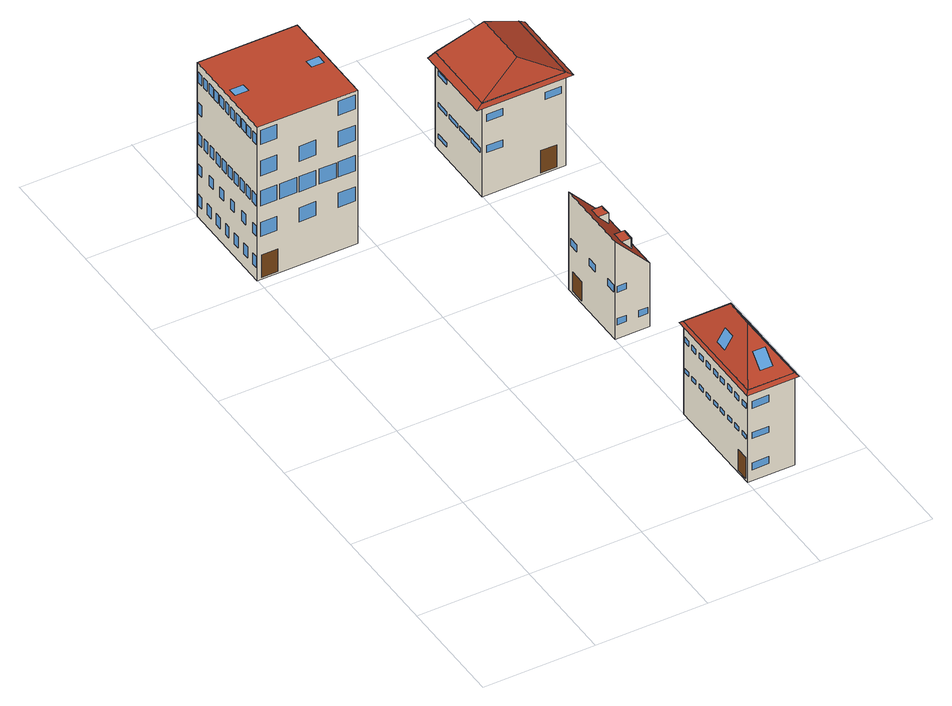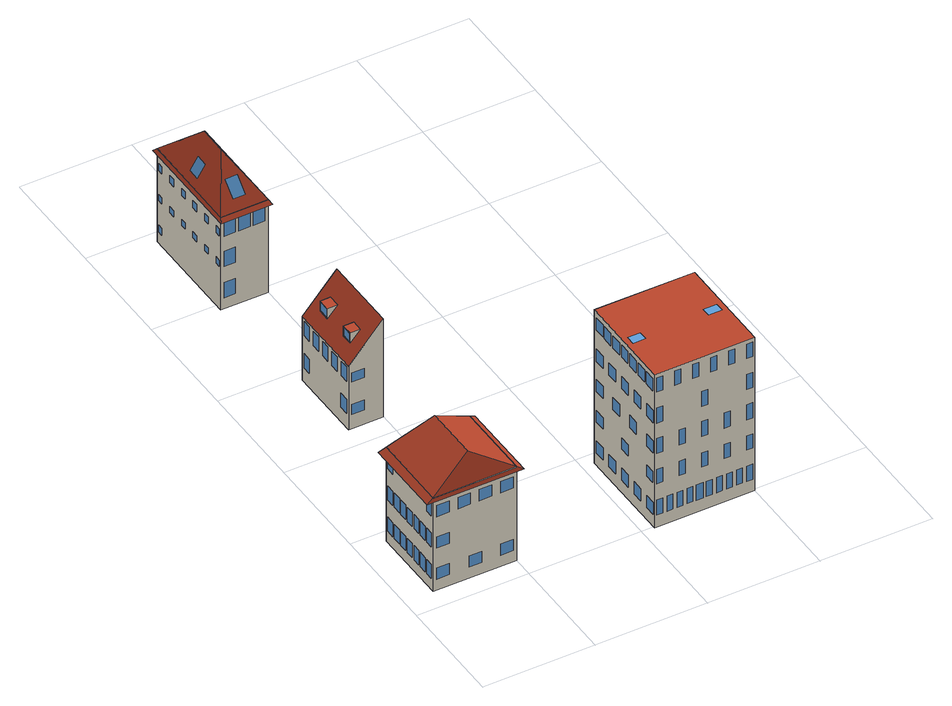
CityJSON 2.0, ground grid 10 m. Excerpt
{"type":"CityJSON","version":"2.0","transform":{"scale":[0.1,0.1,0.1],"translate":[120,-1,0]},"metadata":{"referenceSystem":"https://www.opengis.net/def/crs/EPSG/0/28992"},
"CityObjects":{
"building1":{"type":"Building","attributes":{"roofType":"Flat","yearOfConstruction":1961,"function":"Residential","storeysAboveGround":5},"geometry":[{"type":"MultiSurface","lod":"3","boundaries":[[[0,1,2,3]],[[4,5,6,7],[8,9,10,11],[12,13,14,15]],[[10,9,8,11]],[[14,13,12,15]],[[2,4,7,3],[16,17,18,19],[20,21,22,23],[24,25,26,27],[28,29,30,31],[32,33,34,35],[36,37,38,39],[40,41,42,43],[44,45,46,47],[48,49,50,51],[52,53,54,55],[56,57,58,59],[60,61,62,63],[64,65,66,67],[68,69,70,71]],[[18,17,16,19]],[[22,21,20,23]],[[26,25,24,27]],[[30,29,28,31]],[[34,33,32,35]],[[38,37,36,39]],[[42,41,40,43]],[[46,45,44,47]],[[50,49,48,51]],[[54,53,52,55]],[[58,57,56,59]],[[62,61,60,63]],[[66,65,64,67]],[[70,69,68,71]],[[1,5,4,2],[72,73,74,75],[76,77,78,79],[80,81,82,83],[84,85,86,87],[88,89,90,91],[92,93,94,95],[96,97,98,99],[100,101,102,103],[104,105,106,107],[108,109,110,111],[112,113,114,115],[116,117,118,119],[120,121,122,123],[124,125,126,127],[128,129,130,131],[132,133,134,135],[136,137,138,139],[140,141,142,143],[144,145,146,147],[148,149,150,151],[152,153,154,155],[156,157,158,159],[160,161,162,163],[164,165,166,167]],[[74,73,72,75]],[[78,77,76,79]],[[82,81,80,83]],[[86,85,84,87]],[[90,89,88,91]],[[94,93,92,95]],[[98,97,96,99]],[[102,101,100,103]],[[106,105,104,107]],[[110,109,108,111]],[[114,113,112,115]],[[118,117,116,119]],[[122,121,120,123]],[[126,125,124,127]],[[130,129,128,131]],[[134,133,132,135]],[[138,137,136,139]],[[142,141,140,143]],[[146,145,144,147]],[[150,149,148,151]],[[154,153,152,155]],[[158,157,156,159]],[[162,161,160,163]],[[166,165,164,167]],[[0,6,5,1],[168,169,170,171],[172,173,174,175],[176,177,178,179],[180,181,182,183],[184,185,186,187],[188,189,190,191],[192,193,194,195],[196,197,198,199],[200,201,202,203],[204,205,206,207],[208,209,210,211],[212,213,214,215],[216,217,218,219],[220,221,222,223],[224,225,226,227],[228,229,230,231],[232,233,234,235],[236,237,238,239],[240,241,242,243],[244,245,246,247],[248,249,250,251],[252,253,254,255],[256,257,258,259],[260,261,262,263],[264,265,266,267],[268,269,270,271],[272,273,274,275],[276,277,278,279],[280,281,282,283]],[[170,169,168,171]],[[174,173,172,175]],[[178,177,176,179]],[[182,181,180,183]],[[186,185,184,187]],[[190,189,188,191]],[[194,193,192,195]],[[198,197,196,199]],[[202,201,200,203]],[[206,205,204,207]],[[210,209,208,211]],[[214,213,212,215]],[[218,217,216,219]],[[222,221,220,223]],[[226,225,224,227]],[[230,229,228,231]],[[234,233,232,235]],[[238,237,236,239]],[[242,241,240,243]],[[246,245,244,247]],[[250,249,248,251]],[[254,253,252,255]],[[258,257,256,259]],[[262,261,260,263]],[[266,265,264,267]],[[270,269,268,271]],[[274,273,272,275]],[[278,277,276,279]],[[282,281,280,283]],[[3,7,6,0],[284,285,286,287],[288,289,290,291],[292,293,294,295],[296,297,298,299],[300,301,302,303],[304,305,306,307],[308,309,310,311],[312,313,314,315],[316,317,318,319],[320,321,322,323],[324,325,326,327],[328,329,330,331],[332,333,334,335],[336,337,338,339],[340,341,342,343],[344,345,346,347],[348,349,350,351],[352,353,354,355],[356,357,358,359],[360,361,362,363],[364,365,366,367],[368,369,370,371],[372,373,374,375],[376,377,378,379],[380,381,382,383],[384,385,386,387],[388,389,390,391],[392,393,394,395],[396,397,398,399],[400,401,402,403],[404,405,406,407],[408,409,410,411],[412,413,414,415],[416,417,418,419],[420,421,422,423]],[[286,285,284,287]],[[290,289,288,291]],[[294,293,292,295]],[[298,297,296,299]],[[302,301,300,303]],[[306,305,304,307]],[[310,309,308,311]],[[314,313,312,315]],[[318,317,316,319]],[[322,321,320,323]],[[326,325,324,327]],[[330,329,328,331]],[[334,333,332,335]],[[338,337,336,339]],[[342,341,340,343]],[[346,345,344,347]],[[350,349,348,351]],[[354,353,352,355]],[[358,357,356,359]],[[362,361,360,363]],[[366,365,364,367]],[[370,369,368,371]],[[374,373,372,375]],[[378,377,376,379]],[[382,381,380,383]],[[386,385,384,387]],[[390,389,388,391]],[[394,393,392,395]],[[398,397,396,399]],[[402,401,400,403]],[[406,405,404,407]],[[410,409,408,411]],[[414,413,412,415]],[[418,417,416,419]],[[422,421,420,423]]],"semantics":{"surfaces":[{"type":"GroundSurface"},{"type":"RoofSurface"},{"type":"Window"},{"type":"WallSurface"},{"type":"Door"}],"values":[0,1,2,2,3,4,2,2,2,2,2,2,2,2,2,2,2,2,2,3,2,2,2,2,2,2,2,2,2,2,2,2,2,2,2,2,2,2,2,2,2,2,2,2,3,2,2,2,2,2,2,2,2,2,2,2,2,2,2,2,2,2,2,2,2,2,2,2,2,2,2,2,2,2,3,2,2,2,2,2,2,2,2,2,2,2,2,2,2,2,2,2,2,2,2,2,2,2,2,2,2,2,2,2,2,2,2,2,2,2]}}]},
"building2":{"type":"Building","attributes":{"roofType":"Hipped","yearOfConstruction":1992,"function":"Residential","storeysAboveGround":3},"geometry":[{"type":"MultiSurface","lod":"3","boundaries":[[[424,425,426,427]],[[428,429,430,431],[432,433,434,435]],[[434,433,432,435]],[[431,436,437,428],[438,439,440,441]],[[440,439,438,441]],[[430,436,431],[442,443,444,445]],[[444,443,442,445]],[[437,429,428],[446,447,448,449]],[[448,447,446,449]],[[426,436,430,427],[450,451,452,453],[454,455,456,457],[458,459,460,461]],[[452,451,450,453]],[[456,455,454,457]],[[460,459,458,461]],[[425,437,436,426],[462,463,464,465],[466,467,468,469],[470,471,472,473],[474,475,476,477],[478,479,480,481],[482,483,484,485],[486,487,488,489],[490,491,492,493],[494,495,496,497],[498,499,500,501],[502,503,504,505],[506,507,508,509],[510,511,512,513]],[[464,463,462,465]],[[468,467,466,469]],[[472,471,470,473]],[[476,475,474,477]],[[480,479,478,481]],[[484,483,482,485]],[[488,487,486,489]],[[492,491,490,493]],[[496,495,494,497]],[[500,499,498,501]],[[504,503,502,505]],[[508,507,506,509]],[[512,511,510,513]],[[424,429,437,425],[514,515,516,517],[518,519,520,521],[522,523,524,525],[526,527,528,529],[530,531,532,533]],[[516,515,514,517]],[[520,519,518,521]],[[524,523,522,525]],[[528,527,526,529]],[[532,531,530,533]],[[427,430,429,424],[534,535,536,537],[538,539,540,541],[542,543,544,545],[546,547,548,549],[550,551,552,553],[554,555,556,557],[558,559,560,561],[562,563,564,565],[566,567,568,569],[570,571,572,573],[574,575,576,577],[578,579,580,581],[582,583,584,585],[586,587,588,589],[590,591,592,593],[594,595,596,597],[598,599,600,601],[602,603,604,605],[606,607,608,609]],[[536,535,534,537]],[[540,539,538,541]],[[544,543,542,545]],[[548,547,546,549]],[[552,551,550,553]],[[556,555,554,557]],[[560,559,558,561]],[[564,563,562,565]],[[568,567,566,569]],[[572,571,570,573]],[[576,575,574,577]],[[580,579,578,581]],[[584,583,582,585]],[[588,587,586,589]],[[592,591,590,593]],[[596,595,594,597]],[[600,599,598,601]],[[604,603,602,605]],[[608,607,606,609]],[[610,436,430,611]],[[612,437,436,610]],[[429,437,612,613]],[[430,429,613,611]]],"semantics":{"surfaces":[{"type":"GroundSurface"},{"type":"RoofSurface"},{"type":"Window"},{"type":"WallSurface"},{"type":"Door"}],"values":[0,1,2,1,2,1,2,1,2,3,2,2,2,3,2,2,2,2,2,2,2,2,2,2,2,2,2,3,2,2,2,2,2,3,4,2,2,2,2,2,2,2,2,2,2,2,2,2,2,2,2,2,2,1,1,1,1]}}]},
"building3":{"type":"Building","attributes":{"roofType":"Shed","yearOfConstruction":1945,"function":"Industrial","storeysAboveGround":2},"children":["building3-1","building3-2"],"geometry":[{"type":"MultiSurface","lod":"3","boundaries":[[[614,615,616,617]],[[618,619,620,621],[622,623,624,625],[626,627,628,629]],[[617,616,619,618],[630,631,632,633],[634,635,636,637],[638,639,640,641]],[[632,631,630,633]],[[636,635,634,637]],[[640,639,638,641]],[[615,620,619,616],[642,643,644,645],[646,647,648,649],[650,651,652,653],[654,655,656,657],[658,659,660,661],[662,663,664,665],[666,667,668,669]],[[644,643,642,645]],[[648,647,646,649]],[[652,651,650,653]],[[656,655,654,657]],[[660,659,658,661]],[[664,663,662,665]],[[668,667,666,669]],[[615,614,621,620],[670,671,672,673],[674,675,676,677]],[[672,671,670,673]],[[676,675,674,677]],[[614,617,618,621],[678,679,680,681],[682,683,684,685],[686,687,688,689],[690,691,692,693]],[[680,679,678,681]],[[684,683,682,685]],[[688,687,686,689]],[[692,691,690,693]]],"semantics":{"surfaces":[{"type":"GroundSurface"},{"type":"RoofSurface"},{"type":"WallSurface"},{"type":"Window"},{"type":"Door"}],"values":[0,1,2,3,3,3,2,3,3,3,3,3,3,3,2,3,3,2,4,3,3,3]}}]},
"building3-1":{"type":"BuildingInstallation","parents":["building3"],"geometry":[{"type":"MultiSurface","lod":"3","boundaries":[[[624,694,625]],[[694,695,622,625]],[[623,622,695]],[[624,623,695,694],[696,697,698,699]],[[698,697,696,699]]],"semantics":{"surfaces":[{"type":"WallSurface"},{"type":"RoofSurface"},{"type":"Window"}],"values":[0,1,0,0,2]}}]},
"building3-2":{"type":"BuildingInstallation","parents":["building3"],"geometry":[{"type":"MultiSurface","lod":"3","boundaries":[[[628,700,629]],[[700,701,626,629]],[[627,626,701]],[[628,627,701,700],[702,703,704,705]],[[704,703,702,705]]],"semantics":{"surfaces":[{"type":"WallSurface"},{"type":"RoofSurface"},{"type":"Window"}],"values":[0,1,0,0,2]}}]},
"building4":{"type":"Building","attributes":{"roofType":"Hipped","yearOfConstruction":1984,"function":"Residential","storeysAboveGround":3},"geometry":[{"type":"MultiSurface","lod":"3","boundaries":[[[706,707,708,709]],[[710,711,712,713]],[[713,714,715,710]],[[712,714,713]],[[715,711,710]],[[708,714,712,709],[716,717,718,719],[720,721,722,723],[724,725,726,727],[728,729,730,731]],[[718,717,716,719]],[[722,721,720,723]],[[726,725,724,727]],[[730,729,728,731]],[[707,715,714,708],[732,733,734,735],[736,737,738,739],[740,741,742,743],[744,745,746,747],[748,749,750,751],[752,753,754,755],[756,757,758,759],[760,761,762,763],[764,765,766,767],[768,769,770,771],[772,773,774,775],[776,777,778,779],[780,781,782,783],[784,785,786,787],[788,789,790,791],[792,793,794,795]],[[734,733,732,735]],[[738,737,736,739]],[[742,741,740,743]],[[746,745,744,747]],[[750,749,748,751]],[[754,753,752,755]],[[758,757,756,759]],[[762,761,760,763]],[[766,765,764,767]],[[770,769,768,771]],[[774,773,772,775]],[[778,777,776,779]],[[782,781,780,783]],[[786,785,784,787]],[[790,789,788,791]],[[794,793,792,795]],[[706,711,715,707],[796,797,798,799],[800,801,802,803],[804,805,806,807],[808,809,810,811],[812,813,814,815],[816,817,818,819],[820,821,822,823],[824,825,826,827]],[[798,797,796,799]],[[802,801,800,803]],[[806,805,804,807]],[[810,809,808,811]],[[814,813,812,815]],[[818,817,816,819]],[[822,821,820,823]],[[826,825,824,827]],[[709,712,711,706],[828,829,830,831],[832,833,834,835],[836,837,838,839],[840,841,842,843],[844,845,846,847],[848,849,850,851]],[[830,829,828,831]],[[834,833,832,835]],[[838,837,836,839]],[[842,841,840,843]],[[846,845,844,847]],[[850,849,848,851]],[[852,714,712,853]],[[854,715,714,852]],[[711,715,854,855]],[[712,711,855,853]]],"semantics":{"surfaces":[{"type":"GroundSurface"},{"type":"RoofSurface"},{"type":"WallSurface"},{"type":"Door"},{"type":"Window"}],"values":[0,1,1,1,1,2,3,4,4,4,2,4,4,4,4,4,4,4,4,4,4,4,4,4,4,4,4,2,4,4,4,4,4,4,4,4,2,4,4,4,4,4,4,1,1,1,1]}}]}
},
"vertices":[
[0,501,0],[89,501,0],[89,410,0],[0,410,0],[89,410,152],[89,501,152],[0,501,152],[0,410,152],[73,460,152],[84,460,152],[84,452,152],[73,452,152],[5,460,152],[17,460,152],[17,452,152],[5,452,152],[4,410,24],[18,410,24],[18,410,2],[4,410,2],[3,410,57],[17,410,57],[17,410,43],[3,410,43],[37,410,57],[52,410,57],[52,410,43],[37,410,43],[72,410,57],[87,410,57],[87,410,43],[72,410,43],[3,410,88],[17,410,88],[17,410,73],[3,410,73],[20,410,88],[35,410,88],[35,410,73],[20,410,73],[37,410,88],[52,410,88],[52,410,73],[37,410,73],[55,410,88],[70,410,88],[70,410,73],[55,410,73],[72,410,88],[87,410,88],[87,410,73],[72,410,73],[3,410,118],[17,410,118],[17,410,103],[3,410,103],[37,410,118],[52,410,118],[52,410,103],[37,410,103],[72,410,118],[87,410,118],[87,410,103],[72,410,103],[3,410,148],[17,410,148],[17,410,134],[3,410,134],[72,410,148],[87,410,148],[87,410,134],[72,410,134],[89,413,24],[89,423,24],[89,423,12],[89,413,12],[89,432,24],[89,442,24],[89,442,12],[89,432,12],[89,451,24],[89,461,24],[89,461,12],[89,451,12],[89,470,24],[89,480,24],[89,480,12],[89,470,12],[89,489,24],[89,499,24],[89,499,12],[89,489,12],[89,413,54],[89,423,54],[89,423,43],[89,413,43],[89,451,54],[89,461,54],[89,461,43],[89,451,43],[89,489,54],[89,498,54],[89,498,43],[89,489,43],[89,413,85],[89,423,85],[89,423,73],[89,413,73],[89,438,85],[89,448,85],[89,448,73],[89,438,73],[89,463,85],[89,473,85],[89,473,73],[89,463,73],[89,489,85],[89,499,85],[89,499,73],[89,489,73],[89,413,115],[89,423,115],[89,423,103],[89,413,103],[89,432,115],[89,442,115],[89,442,103],[89,432,103],[89,451,115],[89,461,115],[89,461,103],[89,451,103],[89,470,115],[89,480,115],[89,480,103],[89,470,103],[89,489,115],[89,499,115],[89,499,103],[89,489,103],[89,413,146],[89,423,146],[89,423,134],[89,413,134],[89,425,146],[89,435,146],[89,435,134],[89,425,134],[89,438,146],[89,448,146],[89,448,134],[89,438,134],[89,451,146],[89,460,146],[89,460,134],[89,451,134],[89,463,146],[89,473,146],[89,473,134],[89,463,134],[89,476,146],[89,486,146],[89,486,134],[89,476,134],[89,488,146],[89,498,146],[89,498,134],[89,488,134],[87,501,27],[82,501,27],[82,501,12],[87,501,12],[78,501,27],[73,501,27],[73,501,12],[78,501,12],[69,501,27],[64,501,27],[64,501,12],[69,501,12],[60,501,27],[55,501,27],[55,501,12],[60,501,12],[52,501,27],[46,501,27],[46,501,12],[52,501,12],[43,501,27],[38,501,27],[38,501,12],[43,501,12],[34,501,27],[29,501,27],[29,501,12],[34,501,12],[25,501,27],[20,501,27],[20,501,12],[25,501,12],[16,501,27],[11,501,27],[11,501,12],[16,501,12],[7,501,27],[2,501,27],[2,501,12],[7,501,12],[87,501,57],[82,501,57],[82,501,43],[87,501,43],[67,501,57],[62,501,57],[62,501,43],[67,501,43],[47,501,57],[42,501,57],[42,501,43],[47,501,43],[27,501,57],[22,501,57],[22,501,43],[27,501,43],[7,501,57],[2,501,57],[2,501,43],[7,501,43],[87,501,88],[82,501,88],[82,501,73],[87,501,73],[67,501,88],[62,501,88],[62,501,73],[67,501,73],[47,501,88],[42,501,88],[42,501,73],[47,501,73],[27,501,88],[22,501,88],[22,501,73],[27,501,73],[7,501,88],[2,501,88],[2,501,73],[7,501,73],[87,501,118],[82,501,118],[82,501,103],[87,501,103],[47,501,118],[42,501,118],[42,501,103],[47,501,103],[7,501,118],[2,501,118],[2,501,103],[7,501,103],[87,501,148],[82,501,148],[82,501,134],[87,501,134],[71,501,148],[66,501,148],[66,501,134],[71,501,134],[55,501,148],[50,501,148],[50,501,134],[55,501,134],[39,501,148],[34,501,148],[34,501,134],[39,501,134],[23,501,148],[18,501,148],[18,501,134],[23,501,134],[7,501,148],[2,501,148],[2,501,134],[7,501,134],[0,499,23],[0,494,23],[0,494,12],[0,499,12],[0,486,23],[0,480,23],[0,480,12],[0,486,12],[0,472,23],[0,466,23],[0,466,12],[0,472,12],[0,458,23],[0,453,23],[0,453,12],[0,458,12],[0,445,23],[0,439,23],[0,439,12],[0,445,12],[0,431,23],[0,425,23],[0,425,12],[0,431,12],[0,417,23],[0,412,23],[0,412,12],[0,417,12],[0,499,53],[0,494,53],[0,494,43],[0,499,43],[0,483,53],[0,477,53],[0,477,43],[0,483,43],[0,467,53],[0,461,53],[0,461,43],[0,467,43],[0,450,53],[0,445,53],[0,445,43],[0,450,43],[0,434,53],[0,428,53],[0,428,43],[0,434,43],[0,417,53],[0,412,53],[0,412,43],[0,417,43],[0,499,84],[0,494,84],[0,494,73],[0,499,73],[0,490,84],[0,485,84],[0,485,73],[0,490,73],[0,481,84],[0,476,84],[0,476,73],[0,481,73],[0,472,84],[0,466,84],[0,466,73],[0,472,73],[0,463,84],[0,457,84],[0,457,73],[0,463,73],[0,454,84],[0,448,84],[0,448,73],[0,454,73],[0,445,84],[0,439,84],[0,439,73],[0,445,73],[0,436,84],[0,430,84],[0,430,73],[0,436,73],[0,427,84],[0,421,84],[0,421,73],[0,427,73],[0,418,84],[0,412,84],[0,412,73],[0,418,73],[0,499,114],[0,494,114],[0,494,103],[0,499,103],[0,499,144],[0,494,144],[0,494,134],[0,499,134],[0,491,144],[0,486,144],[0,486,134],[0,491,134],[0,483,144],[0,477,144],[0,477,134],[0,483,134],[0,475,144],[0,469,144],[0,469,134],[0,475,134],[0,467,144],[0,461,144],[0,461,134],[0,467,134],[0,458,144],[0,453,144],[0,453,134],[0,458,134],[0,450,144],[0,445,144],[0,445,134],[0,450,134],[0,442,144],[0,436,144],[0,436,134],[0,442,134],[0,434,144],[0,428,144],[0,428,134],[0,434,134],[0,426,144],[0,420,144],[0,420,134],[0,426,134],[0,417,144],[0,412,144],[0,412,134],[0,417,134],
[200,106,0],[242,106,0],[242,10,0],[200,10,0],[221,71,125],[200,106,92],[200,10,92],[221,45,125],[212,53,110],[205,53,99],[205,64,99],[212,64,110],[242,10,92],[242,106,92],[231,64,110],[238,64,99],[238,53,99],[231,53,110],[227,29,110],[227,18,99],[216,18,99],[216,29,110],[216,87,110],[216,99,99],[227,99,99],[227,87,110],[204,10,18],[219,10,18],[219,10,11],[204,10,11],[204,10,48],[219,10,48],[219,10,42],[204,10,42],[204,10,79],[219,10,79],[219,10,72],[204,10,72],[242,12,18],[242,17,18],[242,17,11],[242,12,11],[242,12,48],[242,17,48],[242,17,42],[242,12,42],[242,29,48],[242,35,48],[242,35,42],[242,29,42],[242,47,48],[242,52,48],[242,52,42],[242,47,42],[242,64,48],[242,70,48],[242,70,42],[242,64,42],[242,82,48],[242,87,48],[242,87,42],[242,82,42],[242,99,48],[242,104,48],[242,104,42],[242,99,42],[242,12,79],[242,17,79],[242,17,72],[242,12,72],[242,29,79],[242,35,79],[242,35,72],[242,29,72],[242,47,79],[242,52,79],[242,52,72],[242,47,72],[242,64,79],[242,70,79],[242,70,72],[242,64,72],[242,82,79],[242,87,79],[242,87,72],[242,82,72],[242,99,79],[242,104,79],[242,104,72],[242,99,72],[239,106,26],[229,106,26],[229,106,11],[239,106,11],[239,106,57],[229,106,57],[229,106,42],[239,106,42],[239,106,87],[229,106,87],[229,106,72],[239,106,72],[226,106,87],[216,106,87],[216,106,72],[226,106,72],[213,106,87],[203,106,87],[203,106,72],[213,106,72],[200,24,23],[200,13,23],[200,13,2],[200,24,2],[200,105,46],[200,99,46],[200,99,42],[200,105,42],[200,94,46],[200,88,46],[200,88,42],[200,94,42],[200,83,46],[200,77,46],[200,77,42],[200,83,42],[200,72,46],[200,66,46],[200,66,42],[200,72,42],[200,61,46],[200,55,46],[200,55,42],[200,61,42],[200,51,46],[200,45,46],[200,45,42],[200,51,42],[200,40,46],[200,34,46],[200,34,42],[200,40,42],[200,29,46],[200,23,46],[200,23,42],[200,29,42],[200,18,46],[200,12,46],[200,12,42],[200,18,42],[200,105,77],[200,99,77],[200,99,72],[200,105,72],[200,94,77],[200,88,77],[200,88,72],[200,94,72],[200,83,77],[200,77,77],[200,77,72],[200,83,72],[200,72,77],[200,66,77],[200,66,72],[200,72,72],[200,61,77],[200,55,77],[200,55,72],[200,61,72],[200,51,77],[200,45,77],[200,45,72],[200,51,72],[200,40,77],[200,34,77],[200,34,72],[200,40,72],[200,29,77],[200,23,77],[200,23,72],[200,29,72],[200,18,77],[200,12,77],[200,12,72],[200,18,72],[244,7,89],[198,7,89],[244,110,89],[198,110,89],
[200,280,0],[231,280,0],[231,210,0],[200,210,0],[200,210,97],[231,210,63],[231,280,63],[200,280,97],[213,233,83],[222,233,73],[222,222,73],[213,222,83],[213,267,83],[222,267,73],[222,257,73],[213,257,83],[202,210,20],[210,210,20],[210,210,14],[202,210,14],[221,210,20],[229,210,20],[229,210,14],[221,210,14],[202,210,52],[210,210,52],[210,210,46],[202,210,46],[231,213,28],[231,221,28],[231,221,14],[231,213,14],[231,268,28],[231,277,28],[231,277,14],[231,268,14],[231,213,60],[231,221,60],[231,221,46],[231,213,46],[231,227,60],[231,235,60],[231,235,46],[231,227,46],[231,241,60],[231,249,60],[231,249,46],[231,241,46],[231,255,60],[231,263,60],[231,263,46],[231,255,46],[231,269,60],[231,277,60],[231,277,46],[231,269,46],[228,280,24],[217,280,24],[217,280,14],[228,280,14],[228,280,55],[217,280,55],[217,280,46],[228,280,46],[200,274,22],[200,260,22],[200,260,3],[200,274,3],[200,277,53],[200,268,53],[200,268,46],[200,277,46],[200,249,53],[200,240,53],[200,240,46],[200,249,46],[200,221,53],[200,212,53],[200,212,46],[200,221,46],
[222,222,83],[222,233,83],[222,232,82],[222,232,74],[222,223,74],[222,223,82],
[222,257,83],[222,267,83],[222,266,82],[222,266,74],[222,258,74],[222,258,82],
[200,481,0],[274,481,0],[274,410,0],[200,410,0],[237,470,116],[200,481,93],[200,410,93],[237,420,116],[274,410,93],[274,481,93],[252,410,24],[266,410,24],[266,410,2],[252,410,2],[204,410,49],[218,410,49],[218,410,42],[204,410,42],[204,410,80],[218,410,80],[218,410,73],[204,410,73],[256,410,80],[270,410,80],[270,410,73],[256,410,73],[274,412,25],[274,420,25],[274,420,11],[274,412,11],[274,422,25],[274,430,25],[274,430,11],[274,422,11],[274,432,25],[274,439,25],[274,439,11],[274,432,11],[274,442,25],[274,449,25],[274,449,11],[274,442,11],[274,452,25],[274,459,25],[274,459,11],[274,452,11],[274,461,25],[274,469,25],[274,469,11],[274,461,11],[274,471,25],[274,478,25],[274,478,11],[274,471,11],[274,412,56],[274,420,56],[274,420,42],[274,412,42],[274,422,56],[274,430,56],[274,430,42],[274,422,42],[274,432,56],[274,439,56],[274,439,42],[274,432,42],[274,442,56],[274,449,56],[274,449,42],[274,442,42],[274,452,56],[274,459,56],[274,459,42],[274,452,42],[274,461,56],[274,469,56],[274,469,42],[274,461,42],[274,471,56],[274,478,56],[274,478,42],[274,471,42],[274,412,87],[274,420,87],[274,420,73],[274,412,73],[274,471,87],[274,478,87],[274,478,73],[274,471,73],[271,481,22],[260,481,22],[260,481,11],[271,481,11],[242,481,22],[231,481,22],[231,481,11],[242,481,11],[214,481,22],[203,481,22],[203,481,11],[214,481,11],[271,481,53],[260,481,53],[260,481,42],[271,481,42],[271,481,84],[260,481,84],[260,481,73],[271,481,73],[252,481,84],[241,481,84],[241,481,73],[252,481,73],[233,481,84],[222,481,84],[222,481,73],[233,481,73],[214,481,84],[203,481,84],[203,481,73],[214,481,73],[200,477,15],[200,464,15],[200,464,11],[200,477,11],[200,477,46],[200,464,46],[200,464,42],[200,477,42],[200,460,46],[200,447,46],[200,447,42],[200,460,42],[200,444,46],[200,430,46],[200,430,42],[200,444,42],[200,427,46],[200,413,46],[200,413,42],[200,427,42],[200,477,77],[200,464,77],[200,464,73],[200,477,73],[280,408,89],[194,408,89],[280,482,89],[194,482,89]
]}
